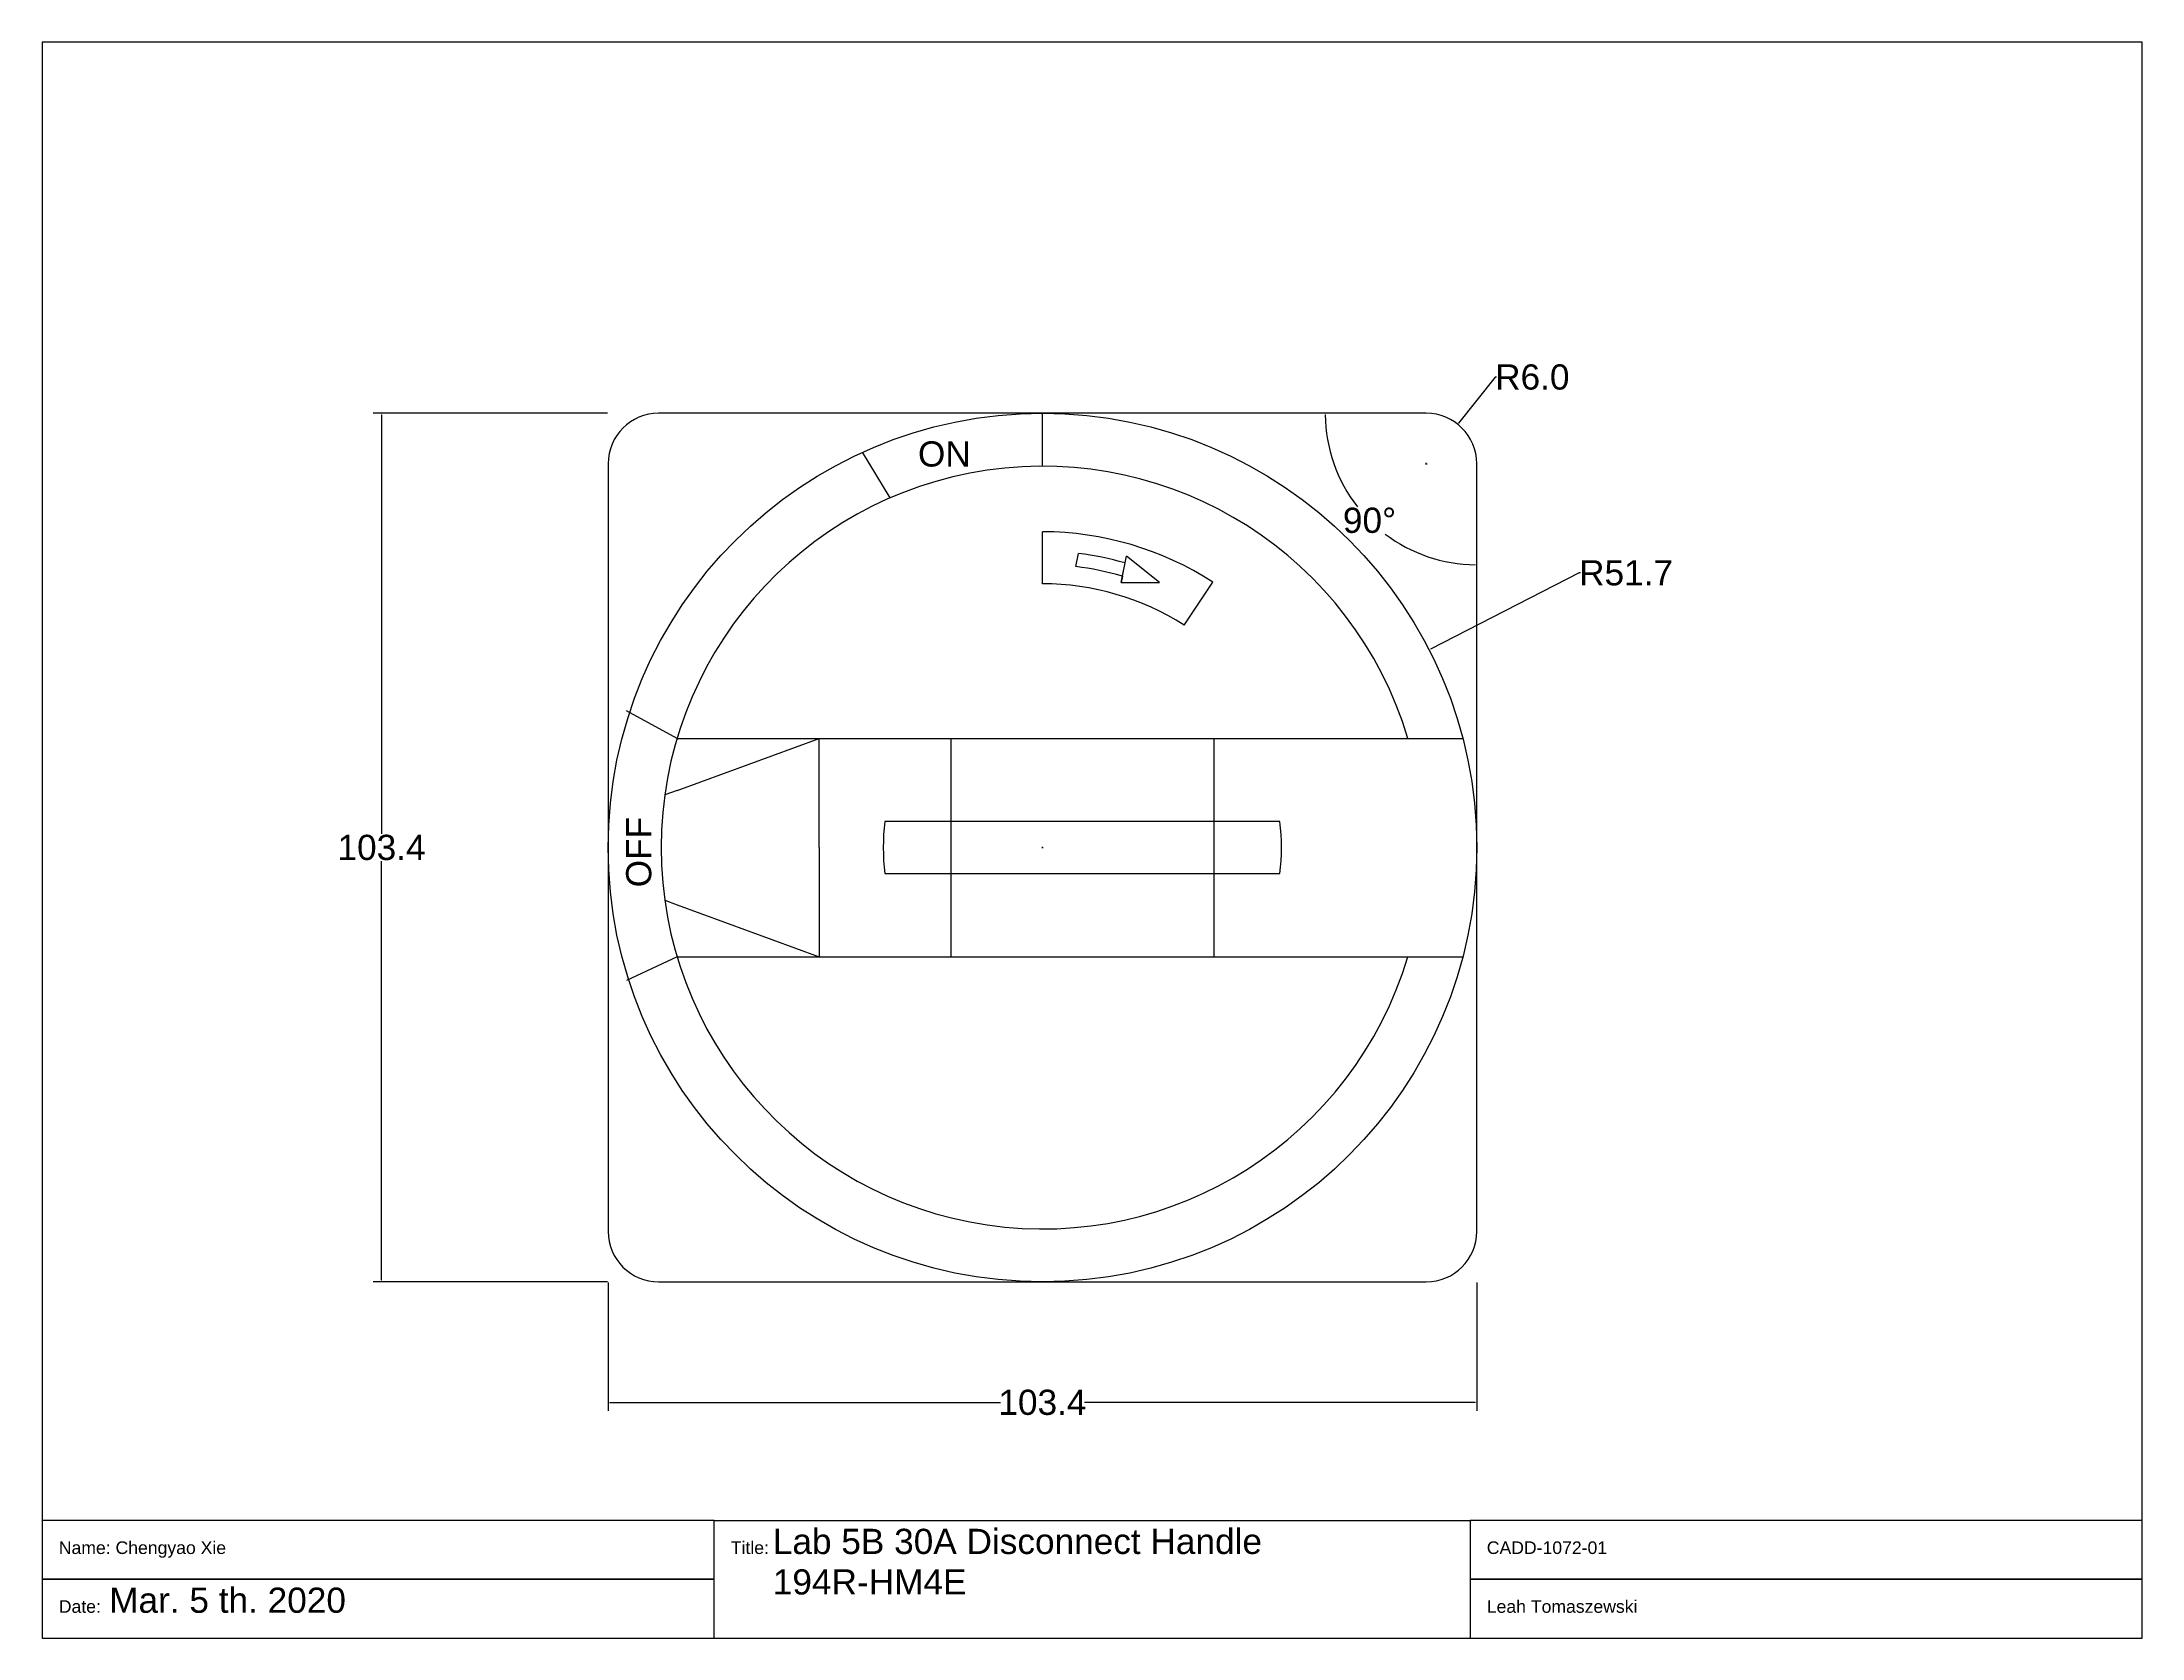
# Model space of a CAD drawing. Header units: millimetres. Extents: x 0 to 250, y 0 to 190.
import ezdxf

# ---------------------------------------------------------------- set-up
doc = ezdxf.new("R2010")
doc.units = ezdxf.units.MM
doc.header["$MEASUREMENT"] = 0
doc.styles.get("Standard").update_dxf_attribs({"font": 'arial.ttf'})
doc.dimstyles.get("Standard").update_dxf_attribs({"dimtxt": 0.18, "dimasz": 0.18, "dimexe": 0.18, "dimexo": 0.0625, "dimgap": 0.09, "dimtad": 0, "dimtih": 1, "dimtoh": 1, "dimdec": 4, "dimzin": 0, "dimdsep": 46, "dimtxsty": 'Standard', "dimcen": 0.09, "dimadec": 0, "dimazin": 0, "dimtfac": 1, "dimtdec": 4, "dimtofl": 0, "dimtmove": 0, "dimatfit": 3, "dimfxl": 1, "dimtolj": 1, "dimtzin": 0, "dimarcsym": 0})

# ---------------------------------------------------------------- blocks, each defined once
blk = doc.blocks.new('Border_CXie')
blk.add_line((80, 14), (170, 14))
for points in [[(0, 0), (250, 0), (250, 190), (0, 190)], [(0, 7), (80, 7), (80, 14), (0, 14)], [(170, 7), (250, 7), (250, 14), (170, 14)], [(0, 0), (80, 0), (80, 7), (0, 7)], [(170, 0), (250, 0), (250, 7), (170, 7)]]:
    blk.add_lwpolyline(points, close=True)
for s, p in [('Name: Chengyao Xie', (2, 10)), ('Title: ', (82, 10)), ('CADD-1072-01', (172, 10)), ('Date: ', (2, 3)), ('Leah Tomaszewski ', (172, 3))]:
    blk.add_text(s, height=1.5).set_placement(p)
blk = doc.blocks.new('*D2')
at = {"color": 0, "lineweight": -2, "transparency": 16777216}
for start, end in [(180.5716, 218.114), (232.8432, 269.4284)]:
    blk.add_arc((170.8, 145.8), 18.04, start, end, dxfattribs=at)
at = {"color": 0, "transparency": 16777216}
for points in [[(152.73, 145.62), (152.79, 145.62), (152.76, 145.8)], [(170.62, 127.79), (170.62, 127.73), (170.8, 127.76)]]:
    blk.add_solid(points, dxfattribs=at)
at = {"layer": 'Defpoints', "color": 0, "transparency": 16777216}
for p in [(67.4, 145.8), (170.8, 145.8), (170.8, 145.8), (155.17, 136.78), (170.8, 42.4)]:
    blk.add_point(p, dxfattribs=at)
at = {"color": 0, "transparency": 16777216, "insert": (158.04, 133.04), "char_height": 3, "attachment_point": 5}
blk.add_mtext('\\A1;90°', dxfattribs=at)
blk = doc.blocks.new('*D3')
at = {"color": 0, "lineweight": -2, "transparency": 16777216}
for p, q in [((67.34, 145.8), (39.42, 145.8)), ((40.42, 145.62), (40.42, 95.72)), ((40.42, 42.58), (40.42, 92.48)), ((67.34, 42.4), (39.42, 42.4))]:
    blk.add_line(p, q, dxfattribs=at)
at = {"color": 0, "transparency": 16777216}
for points in [[(40.39, 145.62), (40.45, 145.62), (40.42, 145.8)], [(40.39, 42.58), (40.45, 42.58), (40.42, 42.4)]]:
    blk.add_solid(points, dxfattribs=at)
at = {"layer": 'Defpoints', "color": 0, "transparency": 16777216}
for p in [(67.4, 145.8), (40.42, 42.4), (67.4, 42.4)]:
    blk.add_point(p, dxfattribs=at)
at = {"color": 0, "transparency": 16777216, "insert": (40.42, 94.1), "char_height": 3, "attachment_point": 5}
blk.add_mtext('\\A1;103.4', dxfattribs=at)
blk = doc.blocks.new('*D4')
at = {"color": 0, "lineweight": -2, "transparency": 16777216}
for p, q in [((67.4, 42.34), (67.4, 27.04)), ((170.8, 42.34), (170.8, 27.04)), ((67.58, 28.04), (114.1, 28.04)), ((170.62, 28.04), (124.1, 28.04))]:
    blk.add_line(p, q, dxfattribs=at)
at = {"color": 0, "transparency": 16777216}
for points in [[(67.58, 28.07), (67.58, 28.01), (67.4, 28.04)], [(170.62, 28.07), (170.62, 28.01), (170.8, 28.04)]]:
    blk.add_solid(points, dxfattribs=at)
at = {"layer": 'Defpoints', "color": 0, "transparency": 16777216}
for p in [(67.4, 42.4), (170.8, 42.4), (170.8, 28.04)]:
    blk.add_point(p, dxfattribs=at)
at = {"color": 0, "transparency": 16777216, "insert": (119.1, 28.04), "char_height": 3, "attachment_point": 5}
blk.add_mtext('\\A1;103.4', dxfattribs=at)
blk = doc.blocks.new('*D5')
at = {"color": 0, "lineweight": -2, "transparency": 16777216}
for p, q in [((172.98, 150.1), (168.64, 144.64)), ((173.16, 150.1), (172.98, 150.1)), ((164.71, 139.8), (164.89, 139.8)), ((164.8, 139.71), (164.8, 139.89))]:
    blk.add_line(p, q, dxfattribs=at)
at = {"color": 0, "transparency": 16777216}
blk.add_solid([(168.62, 144.66), (168.67, 144.62), (168.53, 144.5)], dxfattribs=at)
at = {"layer": 'Defpoints', "color": 0, "transparency": 16777216}
for p in [(168.53, 144.5), (164.8, 139.8)]:
    blk.add_point(p, dxfattribs=at)
at = {"color": 0, "transparency": 16777216, "insert": (177.42, 150.1), "char_height": 3, "attachment_point": 5}
blk.add_mtext('\\A1;R6.0', dxfattribs=at)
blk = doc.blocks.new('*D6')
at = {"color": 0, "lineweight": -2, "transparency": 16777216}
for p, q in [((182.98, 126.79), (165.28, 117.73)), ((183.16, 126.79), (182.98, 126.79)), ((119.01, 94.1), (119.19, 94.1)), ((119.1, 94.01), (119.1, 94.19))]:
    blk.add_line(p, q, dxfattribs=at)
at = {"color": 0, "transparency": 16777216}
blk.add_solid([(165.27, 117.76), (165.3, 117.71), (165.12, 117.65)], dxfattribs=at)
at = {"layer": 'Defpoints', "color": 0, "transparency": 16777216}
for p in [(165.12, 117.65), (119.1, 94.1)]:
    blk.add_point(p, dxfattribs=at)
at = {"color": 0, "transparency": 16777216, "insert": (188.58, 126.79), "char_height": 3, "attachment_point": 5}
blk.add_mtext('\\A1;R51.7', dxfattribs=at)
blk = doc.blocks.new('Lab 5B Handle CXie')
for p, q in [((164.8, 145.8), (73.4, 145.8)), ((119.1, 139.5), (119.1, 145.8)), ((100.98057, 135.73526), (97.67916, 141.16239)), ((67.4, 139.8), (67.4, 48.4)), ((170.8, 48.4), (170.8, 139.8)), ((119.1, 125.5), (119.1, 131.7)), ((123.07831, 127.54705), (123.39645, 129.1233)), ((128.46092, 125.64018), (129.09635, 128.78837)), ((128.61502, 126.40364), (128.93316, 127.97989)), ((133.03471, 125.64018), (129.09635, 128.78837)), ((119.1, 125.5), (119.1, 125.5)), ((128.61502, 126.40364), (128.46092, 125.64018)), ((128.46092, 125.64018), (133.03471, 125.64018)), ((135.95531, 120.58303), (139.38762, 125.7076)), ((75.60103, 107.1), (69.60088, 110.37172)), ((75.6, 100.9), (92.5, 107.1)), ((75.60103, 107.1), (169.13888, 107.1)), ((92.5, 94.1), (92.5, 107.1)), ((108.2, 107.1), (108.2, 81.1)), ((139.5, 107.1), (139.5, 81.1)), ((75.60103, 100.90038), (74.1344, 100.3654)), ((147.35, 97.2), (100.35, 97.2)), ((92.5, 94.1), (92.5, 81.1)), ((100.35, 91), (147.35, 91)), ((74.13387, 87.83845), (75.60103, 87.29962)), ((75.6, 87.3), (92.5, 81.1)), ((75.60103, 81.1), (69.60088, 78.27735)), ((75.60103, 81.1), (169.13888, 81.1)), ((73.4, 42.4), (164.8, 42.4))]:
    blk.add_line(p, q)
blk.add_circle((119.1, 94.1), 51.7)
for centre, radius, start, end in [((73.4, 139.8), 6, 90, 180), ((164.8, 139.8), 6, 0, 90), ((119.1, 94.1), 45.4, 16.6391795, 343.3608205), ((119.02283, 94.10008), 37.6, 57.2062351, 89.8824126), ((119.05496, 94.08808), 33.7, 73.5199589, 83.1432614), ((118.41959, 91.04718), 38.4, 74.110028, 82.5531923), ((119.08494, 94.1), 31.4, 57.501814, 89.9725168), ((123.85, 94.1), 23.70359, 172.4852225, 187.5147775), ((123.85, 94.1), 23.70359, 352.4852225, 7.5147775), ((73.4, 48.4), 6, 180, 270), ((164.8, 48.4), 6, 270, 0)]:
    blk.add_arc(centre, radius, start, end)
blk.add_text('ON', height=3).set_placement((104.28198, 139.45976))
blk.add_text('OFF', height=3, rotation=90).set_placement((72.53572, 89.36546))
for center, mpoint, picture, middle in [((164.8, 139.8), (168.53212, 144.49801), '*D5', (177.41612, 150.10303)), ((119.1, 94.1), (165.12354, 117.65257), '*D6', (188.5848, 126.79213))]:
    dim = blk.add_radius_dim(center=center, mpoint=mpoint, dimstyle='Standard')
    dim.commit()
    dim.dimension.update_dxf_attribs({"geometry": picture, "text_midpoint": middle, "dimtype": 164})
dim = blk.add_linear_dim(base=(40.42313, 42.4), p1=(67.4, 145.8), p2=(67.4, 42.4), angle=90, dimstyle='Standard')
dim.commit()
dim.dimension.update_dxf_attribs({"geometry": '*D3', "text_midpoint": (40.42313, 94.1)})
dim = blk.add_angular_dim_2l(base=(155.17401, 136.77833), line1=((170.8, 42.4), (170.8, 145.8)), line2=((170.8, 145.8), (67.4, 145.8)), dimstyle='Standard')
dim.commit()
dim.dimension.update_dxf_attribs({"geometry": '*D2', "text_midpoint": (158.04143, 133.04143)})
dim = blk.add_linear_dim(base=(170.8, 28.04463), p1=(67.4, 42.4), p2=(170.8, 42.4), dimstyle='Standard')
dim.commit()
dim.dimension.update_dxf_attribs({"geometry": '*D4', "text_midpoint": (119.1, 28.04463)})

msp = doc.modelspace()

# ---------------------------------------------------------------- block references
for name in ['Border_CXie', 'Lab 5B Handle CXie']:
    msp.add_blockref(name, (0, 0))

# ---------------------------------------------------------------- texts
for s, p in [('Lab 5B 30A Disconnect Handle', (87, 10)), ('194R-HM4E', (87, 5.18)), ('Mar. 5 th. 2020', (8, 3))]:
    msp.add_text(s, height=3).set_placement(p)

doc.saveas('drawing.dxf')
